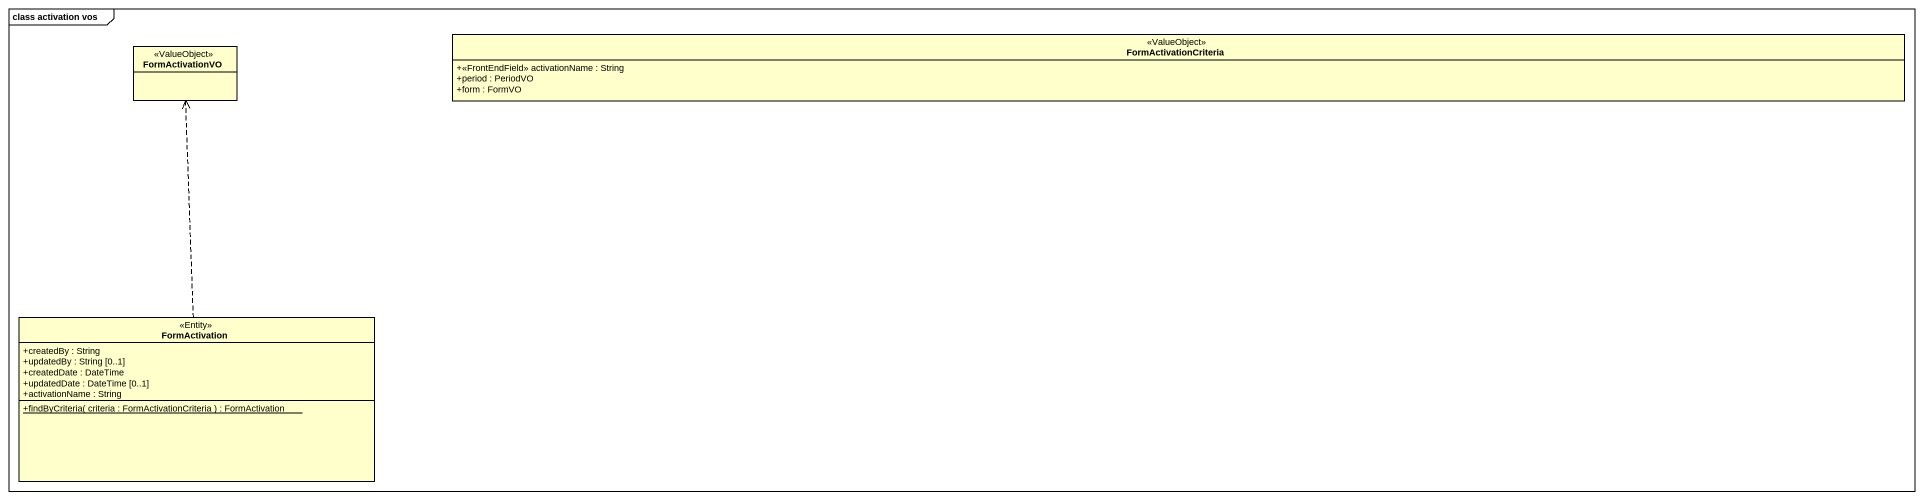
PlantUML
@startuml
mainframe class activation vos
hide circle
hide empty members
skinparam classAttributeIconSize 0
class FormActivationVO <<ValueObject>>
class FormActivationCriteria <<ValueObject>> {
  +<<FrontEndField>> activationName : String
  +period : PeriodVO
  +form : FormVO
}
class FormActivation <<Entity>> {
  +createdBy : String
  +updatedBy : String [0..1]
  +createdDate : DateTime
  +updatedDate : DateTime [0..1]
  +activationName : String
  {static} +findByCriteria( criteria : FormActivationCriteria ) : FormActivation
}
FormActivation .up.> FormActivationVO
@enduml
